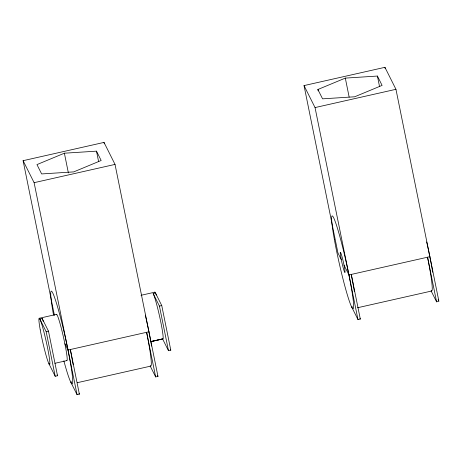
<?xml version="1.0" encoding="UTF-8"?>
<svg xmlns="http://www.w3.org/2000/svg" width="462" height="462" viewBox="0 0 462 462"><rect width="100%" height="100%" fill="white"/><g stroke="black" fill="none" stroke-linecap="round" stroke-linejoin="round"><path stroke-width="0.69" d="M64.385 153.205L36.96 164.593L41.638 173.937L73.741 171.887L101.166 160.493L96.489 151.155L64.385 153.205L68.37 172.892M317.891 89.495L345.31 78.107L377.414 76.057L382.091 85.401L354.666 96.789L322.568 98.839L317.891 89.495L318.174 90.904M151.114 341.568L162.682 338.906A23.764 1.761 77.3 0 0 160.383 320.039A23.764 1.761 77.3 0 0 153.141 293.503L155.451 292.983L161.746 305.549L170.79 350.184L168.48 350.704L162.578 338.923M341.279 259.638L337.936 252.962L304.031 85.585L384.938 67.319L395.951 89.31L438.9 301.316L436.59 301.842L431.081 290.846M54.441 315.402L23.1 160.684L104.014 142.411L115.026 164.408L157.969 376.414L155.659 376.934L150.156 365.939M304.031 85.585L315.044 107.577L395.951 89.31M23.1 160.684L34.113 182.675L115.026 164.408M39.31 318.26L56.653 314.345M141.031 295.299L154.903 292.163M42.181 318.561L39.865 319.08L46.16 331.647L55.203 376.282L57.513 375.756L48.47 331.127L42.181 318.561A23.764 1.761 77.3 0 1 43.261 321.275M46.16 331.647L48.47 331.127M153.141 293.503L159.436 306.069L161.746 305.549M429.856 256.687L348.949 274.954L344.028 265.136M148.931 331.78L68.018 350.052L64.871 343.763M49.63 363.548L48.908 363.715L55.203 376.282M150.82 341.58L162.682 338.906M54.868 363.305L66.799 360.614M352.419 306.855L351.697 307.016L357.986 319.589L360.302 319.063L351.259 274.428A47.528 3.517 77.3 0 1 354.383 291.435M357.49 307.756L431.675 291.008M71.777 381.889L70.767 382.114L77.062 394.681L79.372 394.161L70.328 349.526A47.528 3.517 77.3 0 1 73.117 364.466M77.264 382.698L150.751 366.106M150.756 341.603L163.022 338.883M438.115 299.746L438.507 300.531M359.91 318.278L360.302 319.063M170.397 349.399L170.79 350.184M157.577 375.629L157.969 376.414M78.979 393.376L79.372 394.161M57.121 374.971L57.513 375.756M436.59 301.842L427.546 257.207A47.528 3.517 77.3 0 1 431.289 290.812M384.938 67.319L385.227 68.734M377.414 76.057L379.55 86.608M345.31 78.107L349.156 97.095M315.044 107.577L357.986 319.589M159.436 306.069L168.48 350.704M155.659 376.934L146.616 332.305A47.528 3.517 77.3 0 1 150.364 365.91M104.014 142.411L104.296 143.826M96.489 151.155L98.625 161.7M34.113 182.675L77.062 394.681M426.686 241.967A47.528 3.517 77.3 0 1 432.744 272.233M145.311 315.119A47.528 3.517 77.3 0 1 151.611 346.107M154.51 292.619A23.764 1.761 77.3 0 1 156.289 294.993M53.557 315.182A47.528 3.517 77.3 0 1 55.919 301.484A47.528 3.517 77.3 0 1 71.974 372.69A47.528 3.517 77.3 0 1 63.854 360.851M56.254 314.865A23.764 1.761 77.3 0 1 63.386 336.838A23.764 1.761 77.3 0 1 66.563 360.348M334.355 239.374A47.528 3.517 77.3 0 0 353.078 308.755A47.528 3.517 77.3 0 0 340.529 239.027A47.528 3.517 77.3 0 0 334.355 239.374M340.841 257.351A10.395 0.768 77.3 0 0 344.935 272.528A10.395 0.768 77.3 0 0 342.186 257.276A10.395 0.768 77.3 0 0 340.841 257.351M40.24 329.891A23.764 1.761 77.3 0 0 49.601 364.582A23.764 1.761 77.3 0 0 43.324 329.718A23.764 1.761 77.3 0 0 40.24 329.891"/></g></svg>
